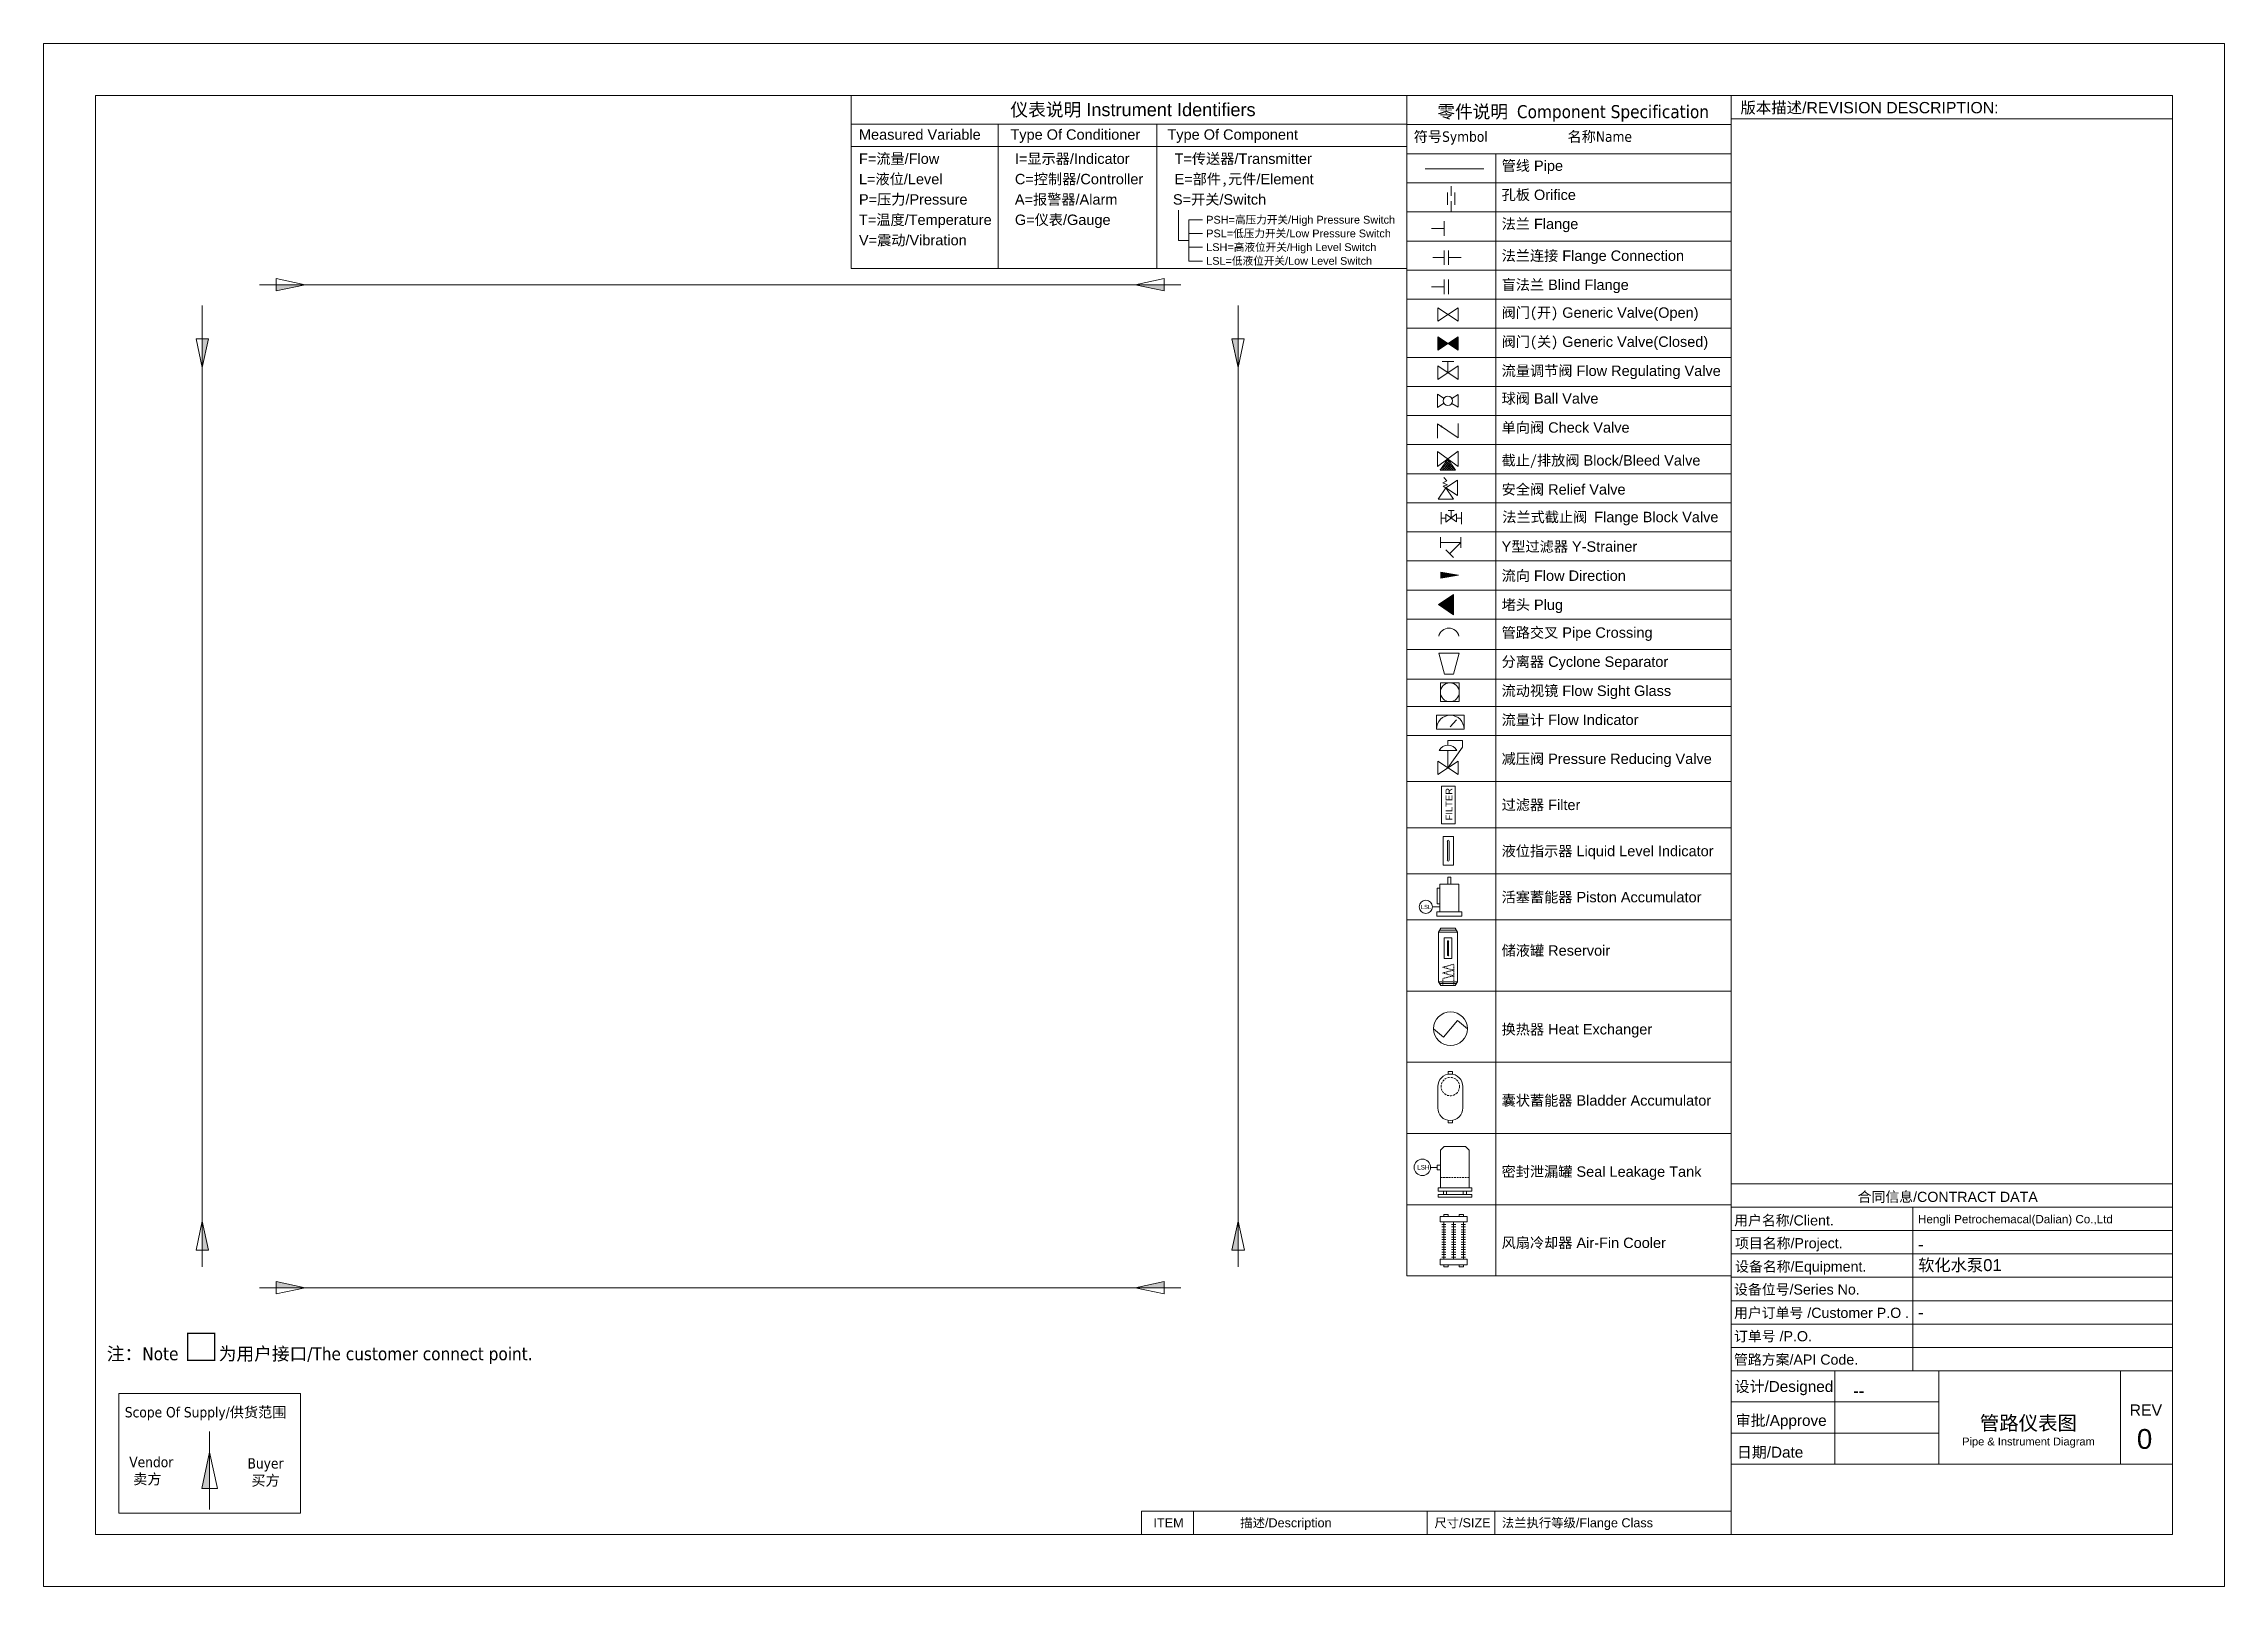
# Model space of a CAD drawing. Header units: millimetres. Extents: x 0 to 420, y 0 to 297.
import ezdxf
from ezdxf.enums import TextEntityAlignment as Align

# ---------------------------------------------------------------- set-up
doc = ezdxf.new("R2010")
doc.units = ezdxf.units.MM
doc.linetypes.add('ACISOWELD', pattern=[3, 2, -1])
doc.linetypes.add('DOTTED_THIN', pattern=[0.5, 0.25, -0.25])
doc.layers.get('0').update_dxf_attribs({"lineweight": 13})
for name, color, linetype, lineweight in [('AM_4', 92, 'Continuous', 13), ('AM_5', 92, 'Continuous', 13), ('AM_8', 1, 'Continuous', 20), ('AM_BOR', 7, 'Continuous', 20)]:
    doc.layers.add(name, color=color, linetype=linetype, lineweight=lineweight)
doc.styles.add('Note Text (ISO)', font='tahoma.ttf')
doc.styles.add('Sulzer', font='arial.ttf', dxfattribs={"height": 4})

# ---------------------------------------------------------------- blocks, each defined once
blk = doc.blocks.new('sulzer_ga')
for p, q in [((410, 287), (10, 287)), ((10, 287), (10, 10)), ((325, 10), (325, 287)), ((410, 10), (410, 287)), ((10, 10), (410, 10))]:
    blk.add_line(p, q)
at = {"layer": 'AM_BOR'}
for p, q in [((10, 297), (0, 297)), ((0, 297), (0, 287)), ((420, 297), (410, 297)), ((420, 287), (420, 297)), ((0, 0), (0, 10)), ((420, 0), (420, 10)), ((0, 0), (10, 0)), ((420, 0), (410, 0))]:
    blk.add_line(p, q, dxfattribs=at)
at = {"layer": 'AM_BOR', "color": 1, "lineweight": 15}
for p, q in [((0, 297), (420, 297)), ((0, 0), (0, 297)), ((420, 297), (420, 0)), ((420, 0), (0, 0))]:
    blk.add_line(p, q, dxfattribs=at)
blk = doc.blocks.new('PID_图框')
at = {"layer": 'AM_4'}
for points in [[(17.87, 250), (17.87, 248.5), (24.89, 250)], [(231.66, 248.5), (231.66, 250), (224.66, 250)], [(0.09, 230.06), (0.09, 237.01), (1.57, 237.01)], [(249.45, 230.06), (249.45, 237.01), (247.96, 237.01)], [(0.09, 24.63), (0.09, 17.63), (1.59, 17.63)], [(249.45, 24.63), (249.45, 17.63), (247.95, 17.63)], [(17.87, 8.63), (24.87, 8.63), (17.87, 10.13)], [(224.66, 8.63), (231.66, 8.63), (231.66, 10.13)]]:
    blk.add_hatch(color=256, dxfattribs=at).paths.add_polyline_path(points)
for p, q in [((24.89, 250), (13.87, 250)), ((17.87, 250), (14.23, 250)), ((17.87, 251.5), (24.89, 250)), ((17.87, 251.5), (17.87, 250)), ((17.87, 250), (17.87, 248.5)), ((24.89, 250), (17.87, 250)), ((17.87, 248.5), (24.89, 250)), ((17.87, 248.5), (17.87, 250)), ((24.89, 250), (17.87, 248.5)), ((24.89, 250), (220.66, 250)), ((220.66, 250), (235.66, 250)), ((231.66, 251.5), (224.66, 250)), ((224.66, 250), (231.66, 248.5)), ((231.66, 250), (224.66, 250)), ((231.66, 248.5), (224.66, 250)), ((231.66, 251.5), (231.66, 250)), ((231.66, 248.5), (231.66, 250)), ((231.66, 248.5), (231.66, 250)), ((0.09, 230.06), (0.09, 245)), ((249.45, 230.06), (249.45, 245)), ((-1.4, 237.01), (0.08, 230.07)), ((-1.4, 237.01), (0.09, 237.01)), ((0.09, 230.06, 10), (0.09, 237.01, 10)), ((1.57, 237.01, 10), (0.09, 230.06, 10)), ((0.09, 237.01, 10), (1.57, 237.01, 10)), ((0.09, 230.06), (1.57, 237.01)), ((1.57, 237.01), (0.09, 237.01)), ((247.96, 237.01, 10), (249.45, 230.06, 10)), ((249.45, 237.01, 10), (247.96, 237.01, 10)), ((249.45, 230.06), (247.96, 237.01)), ((247.96, 237.01), (249.45, 237.01)), ((249.45, 230.06, 10), (249.45, 237.01, 10)), ((250.94, 237.01), (249.45, 230.07)), ((250.94, 237.01), (249.45, 237.01)), ((0.09, 230.06), (0.09, 20)), ((0.09, 28.63), (0.09, 230)), ((249.45, 230.06), (249.45, 20)), ((249.45, 28.63), (249.45, 230)), ((0.09, 28.63), (0.09, 13.63)), ((249.45, 28.63), (249.45, 13.63)), ((-1.41, 17.63), (0.09, 24.63)), ((0.09, 24.63), (0.09, 17.63)), ((1.59, 17.63), (0.09, 24.63)), ((1.59, 17.63), (0.09, 24.63)), ((247.95, 17.63), (249.45, 24.63)), ((247.95, 17.63), (249.45, 24.63)), ((249.45, 24.63), (249.45, 17.63)), ((250.95, 17.63), (249.45, 24.63)), ((-1.41, 17.63), (0.09, 17.63)), ((0.09, 17.63), (1.59, 17.63)), ((1.59, 17.63), (0.09, 17.63)), ((249.45, 17.63), (247.95, 17.63)), ((247.95, 17.63), (249.45, 17.63)), ((250.95, 17.63), (249.45, 17.63)), ((28.87, 8.63), (13.87, 8.63)), ((17.87, 10.13), (17.87, 8.63)), ((24.87, 8.63), (17.87, 10.13)), ((17.87, 10.13), (17.87, 8.63)), ((17.87, 10.13), (24.87, 8.63)), ((17.87, 8.63), (24.87, 8.63)), ((17.87, 7.13), (24.87, 8.63)), ((17.87, 8.63), (17.87, 7.13)), ((28.87, 8.63), (220.66, 8.63)), ((220.66, 8.63), (235.66, 8.63)), ((231.66, 10.13), (224.66, 8.63)), ((231.66, 10.13), (224.66, 8.63)), ((224.66, 8.63), (231.66, 8.63)), ((224.66, 8.63), (231.66, 7.13)), ((231.66, 8.63), (231.66, 10.13)), ((231.66, 10.13), (231.66, 8.63)), ((231.66, 8.63), (231.66, 7.13))]:
    blk.add_line(p, q, dxfattribs=at)
blk = doc.blocks.new('PID_供货范围')
at = {"layer": 'AM_4'}
blk.add_hatch(color=256, dxfattribs=at).paths.add_polyline_path([(0, -6.79), (0, 0.21), (-1.5, -6.79)])
for p, q in [((-17.5, 11.5), (17.5, 11.5)), ((-17.5, -11.5), (-17.5, 11.5)), ((17.5, 11.5), (17.5, -11.5)), ((0, 4.21), (0, -10.79)), ((0, 0.21), (-1.5, -6.79)), ((0, 0.21), (-1.5, -6.79)), ((0, -6.79), (0, 0.21)), ((1.5, -6.79), (0, 0.21)), ((-1.5, -6.79), (0, -6.79)), ((0, -6.79), (-1.5, -6.79)), ((0, -6.79), (1.5, -6.79)), ((17.5, -11.5), (-17.5, -11.5))]:
    blk.add_line(p, q, dxfattribs=at)
at = {"layer": 'AM_4', "insert": (-16.32, 8.92), "char_height": 2, "width": 32.891, "attachment_point": 1, "style": 'Note Text (ISO)'}
blk.add_mtext('Scope Of Supply/供货范围', dxfattribs=at)
at = {"layer": 'AM_4', "char_height": 2, "attachment_point": 1, "line_spacing_factor": 0.987884, "style": 'Note Text (ISO)'}
for s, insert, width in [('Vendor\\P 卖方', (-15.46, -0.67), 8.6272), ('Buyer\\P 买方', (7.31, -0.93), 9.036)]:
    blk.add_mtext(s, dxfattribs=dict(at, insert=insert, width=width))
blk = doc.blocks.new('注明')
at = {"layer": 'AM_4', "insert": (-40.58, 1.93), "char_height": 2, "width": 120.8881, "attachment_point": 1, "style": 'Note Text (ISO)'}
blk.add_mtext('{\\fSimSun|b0|i0|c134|p2;\\H1.25x;\\C92;注：\\fTahoma|b0|i0|c134|p34;Note \\H2x;□\\fSimSun|b0|i0|c134|p2;\\H0.5x;为用户接口\\fTahoma|b0|i0|c134|p34;/The customer connect point.}', dxfattribs=at)
blk = doc.blocks.new('仪表说明 Instrument Identifiers')
at = {"layer": 'AM_4'}
for p, q in [((0, 0), (0, 33.32)), ((0, 33.32), (107, 33.32)), ((107, 33.32), (107, 0)), ((0, 27.81), (107, 27.81)), ((28.33, 27.81), (28.33, 0)), ((58.84, 27.81), (58.84, 0)), ((0, 23.52), (107, 23.52)), ((63.04, 5.43), (63.04, 11.23)), ((65.04, 9.39), (65.04, 1.47)), ((65.04, 9.39), (67.65, 9.39)), ((65.04, 5.43), (63.04, 5.43)), ((65.04, 6.75), (67.65, 6.75)), ((107, 0), (0, 0)), ((65.04, 4.11), (67.65, 4.11)), ((65.04, 1.47), (67.65, 1.47))]:
    blk.add_line(p, q, dxfattribs=at)
at = {"layer": 'AM_4', "color": 2, "lineweight": -3, "attachment_point": 1, "line_spacing_factor": 0.415, "style": 'Sulzer'}
for s, insert, char_height in [('{\\fSimSun|b0|i0|c134|p2;仪表说明} Instrument Identifiers', (30.67, 31.86), 2.5), ('Measured Variable', (1.5, 26.82), 2), ('Type Of Conditioner', (30.67, 26.82), 2), ('Type Of Component', (60.91, 26.82), 2), ('F={\\fSimSun|b0|i0|c134|p2;流量}/Flow', (1.5, 22.17), 2), ('I={\\fSimSun|b0|i0|c134|p2;显示器}/Indicator', (31.53, 22.17), 2), ('T={\\fSimSun|b0|i0|c134|p2;传送器}/Transmitter', (62.28, 22.17), 2), ('L={\\fSimSun|b0|i0|c134|p2;液位}/Level', (1.5, 18.25), 2), ('C={\\fSimSun|b0|i0|c134|p2;控制器}/Controller', (31.53, 18.25), 2), ('E={\\fSimSun|b0|i0|c134|p2;部件,元件}/Element', (62.28, 18.25), 2), ('P={\\fSimSun|b0|i0|c134|p2;压力}/Pressure', (1.5, 14.33), 2), ('A={\\fSimSun|b0|i0|c134|p2;报警器}/Alarm', (31.53, 14.33), 2), ('S={\\fSimSun|b0|i0|c134|p2;开关}/Switch', (61.97, 14.33), 2), ('T={\\fSimSun|b0|i0|c134|p2;温度}/Temperature', (1.5, 10.41), 2), ('G={\\fSimSun|b0|i0|c134|p2;仪表}/Gauge', (31.53, 10.41), 2), ('PSH={\\fSimSun|b0|i0|c134|p2;高压力开关}/High Pressure Switch', (68.38, 10.17), 1.5), ('V={\\fSimSun|b0|i0|c134|p2;震动}/Vibration', (1.5, 6.49), 2), ('PSL={\\fSimSun|b0|i0|c134|p2;低压力开关}/Low Pressure Switch', (68.38, 7.53), 1.5), ('LSH={\\fSimSun|b0|i0|c134|p2;高液位开关}/High Level Switch', (68.38, 4.89), 1.5), ('LSL={\\fSimSun|b0|i0|c134|p2;低液位开关}/Low Level Switch', (68.38, 2.25), 1.5)]:
    blk.add_mtext(s, dxfattribs=dict(at, insert=insert, char_height=char_height))
blk = doc.blocks.new('截止阀 Block Valve')
at = {"layer": 'AM_8', "lineweight": 5}
h = blk.add_hatch(dxfattribs=at)
h.set_pattern_fill('ANSI37', color=256, scale=2.6, style=0)
h.set_pattern_definition([(45, (-575.49636, -306.912), (-0.2298097, 0.2298097), []), (135, (-575.49636, -306.912), (-0.2298097, -0.2298097), [])])
h.paths.add_polyline_path([(0.26, -1.95), (-1.21, 0.26), (-2.69, -1.95)])
for p, q in [((0.77, 1.76), (-3.19, -1.25)), ((-3.19, 1.7), (0.77, -1.19))]:
    blk.add_line(p, q)
at = {"linetype": 'Continuous'}
for p, q in [((-3.19, -1.25), (-3.19, 1.7)), ((-2.69, -1.95), (-1.21, 0.26)), ((-1.21, 0.26), (0.26, -1.95)), ((0.77, -1.19), (0.77, 1.76)), ((0.26, -1.95), (-2.69, -1.95))]:
    blk.add_line(p, q, dxfattribs=at)
blk = doc.blocks.new('球阀 Ball Valve')
at = {"linetype": 'Continuous'}
for p, q in [((-3.84, -1.26), (-3.84, 1.27)), ((-3.84, 1.27), (-2.57, 0.48)), ((0.13, 1.22), (-1.06, 0.48)), ((0.13, -1.22), (0.13, 1.22)), ((-2.58, -0.47), (-3.84, -1.26)), ((-1.06, -0.48), (0.13, -1.22))]:
    blk.add_line(p, q, dxfattribs=at)
blk.add_circle((-1.82, 0), 0.895)
blk = doc.blocks.new('单向阀 Check Valve')
blk.add_line((-3.57, 1.37), (0.39, -1.3))
at = {"linetype": 'Continuous'}
for p, q in [((-3.57, -1.37), (-3.57, 1.37)), ((0.39, -1.3), (0.39, 1.43))]:
    blk.add_line(p, q, dxfattribs=at)
blk.add_solid([(-2.8, 0.64), (-2.61, 0.93), (-3.57, 1.37)])
blk = doc.blocks.new('阀门(开) Generic Valve(Open)')
at = {"linetype": 'Continuous'}
for p, q in [((-3.89, -1.3), (-3.89, 1.3)), ((-3.89, 1.3), (0, -1.3)), ((0, 1.3), (-3.89, -1.3)), ((0, -1.3), (0, 1.3))]:
    blk.add_line(p, q, dxfattribs=at)
blk = doc.blocks.new('阀门(关) Generic Valve(Closed)')
at = {"layer": 'AM_8'}
for points in [[(-1.95, 0), (-3.89, 1.3), (-3.89, -1.3)], [(0, 1.3), (-1.95, 0), (0, -1.3)]]:
    blk.add_hatch(color=256, dxfattribs=at).paths.add_polyline_path(points)
at = {"linetype": 'Continuous'}
for p, q in [((-3.89, -1.3), (-3.89, 1.3)), ((-3.89, 1.3), (0, -1.3)), ((0, 1.3), (-3.89, -1.3)), ((0, -1.3), (0, 1.3))]:
    blk.add_line(p, q, dxfattribs=at)
blk = doc.blocks.new('流量调节阀 Flow Regulating Valve')
at = {"linetype": 'Continuous'}
for p, q in [((-3.89, -1.3), (-3.89, 1.3)), ((-3.89, 1.3), (0, -1.3)), ((0, 1.3), (-3.89, -1.3)), ((0, -1.3), (0, 1.3))]:
    blk.add_line(p, q, dxfattribs=at)
for p, q in [((-3.07, 2.12), (-0.82, 2.12)), ((-1.95, 0), (-1.95, 2.12))]:
    blk.add_line(p, q)
blk = doc.blocks.new('法兰 Flange')
at = {"linetype": 'Continuous'}
for p, q in [((2.47, 0), (0, 0)), ((2.47, 1.4), (2.47, -1.4))]:
    blk.add_line(p, q, dxfattribs=at)
blk = doc.blocks.new('法兰连接 Flange Connection')
at = {"linetype": 'Continuous'}
for p, q in [((-3.26, 0), (-5.49, 0)), ((-3.26, 1.4), (-3.26, -1.4)), ((-2.47, 1.4), (-2.47, -1.4)), ((-2.47, 0), (0, 0))]:
    blk.add_line(p, q, dxfattribs=at)
blk = doc.blocks.new('Y型过滤器 Y-Strainer')
at = {"linetype": 'Continuous'}
for p, q in [((-3.95, -1.04), (-3.95, 1.04)), ((0, -1.04), (0, 1.04)), ((-1.43, -2.9), (-2.9, -1.43))]:
    blk.add_line(p, q, dxfattribs=at)
for q in [(-2.17, -2.17), (-3.95, 0)]:
    blk.add_line((0, 0), q)
blk = doc.blocks.new('流向 Flow Direction')
blk.add_hatch(color=256).paths.add_polyline_path([(0, 0), (-3.36, 0.56), (-3.36, -0.56)])
for p, q in [((0, 0), (-3.36, 0.56)), ((-3.36, 0.56), (-3.36, -0.56)), ((0, 0), (-3.36, 0.56)), ((-3.36, 0.56), (-3.36, -0.56)), ((-3.36, -0.56), (0, 0)), ((-3.36, -0.56), (0, 0))]:
    blk.add_line(p, q)
blk = doc.blocks.new('孔板 Orifice')
for p, q in [((-2.24, 1.86), (-2.24, -1.86)), ((-1.12, 3.74), (-1.12, 0.82)), ((0, 1.86), (0, -1.86)), ((-1.12, -0.82), (-1.12, -3.74))]:
    blk.add_line(p, q)
blk = doc.blocks.new('堵头 Plug')
at = {"layer": 'AM_8'}
blk.add_hatch(color=256, dxfattribs=at).paths.add_polyline_path([(2.92, 1.95), (0, 0), (2.92, -1.95)])
at = {"linetype": 'Continuous'}
for p, q in [((2.92, 1.95), (0, 0)), ((0, 0), (2.92, -1.95)), ((2.92, -1.95), (2.92, 1.95))]:
    blk.add_line(p, q, dxfattribs=at)
blk = doc.blocks.new('盲法兰 Blind Flange')
at = {"linetype": 'Continuous'}
for p, q in [((2.47, 0), (0, 0)), ((2.47, 1.4), (2.47, -1.4)), ((3.26, 1.4), (3.26, -1.4))]:
    blk.add_line(p, q, dxfattribs=at)
blk = doc.blocks.new('分离器 Cyclone Separator')
for p, q in [((-2.43, 4.14), (2.42, 4.14)), ((-2.43, 4.14), (-1.09, -0.92)), ((2.42, 4.14), (1.09, -0.92)), ((-1.09, -0.92), (1.09, -0.92))]:
    blk.add_line(p, q)
blk = doc.blocks.new('流动视镜 Flow Sight Glass')
for p, q in [((-1.81, 3.62), (1.81, 3.62)), ((-1.81, 0), (-1.81, 3.62)), ((1.81, 0), (-1.81, 0)), ((1.81, 3.62), (1.81, 0))]:
    blk.add_line(p, q)
blk.add_circle((0, 1.81), 1.81)
blk = doc.blocks.new('流量计 Flow Indicator')
for p, q in [((0, 1.32), (0, -1.32)), ((5.29, 1.32), (0, 1.32)), ((2.65, -0.89), (3.83, 0.44)), ((5.29, -1.32), (5.29, 1.32)), ((0, -1.32), (5.29, -1.32))]:
    blk.add_line(p, q)
blk.add_arc((2.65, -1.32), 2.65, 0, 180)
blk = doc.blocks.new('减压阀 Pressure Reducing Valve')
for p, q in [((1.95, 4.36), (1.95, 5.26)), ((1.95, 5.26), (4.76, 5.26)), ((4.76, 5.26), (4.76, 3.95)), ((0.24, 3.36), (3.66, 3.36)), ((4.76, 3.95), (1.95, 0)), ((1.95, 0), (1.95, 3.36))]:
    blk.add_line(p, q)
at = {"linetype": 'Continuous'}
for p, q in [((0, -1.3), (0, 1.3)), ((0, 1.3), (3.89, -1.3)), ((3.89, 1.3), (0, -1.3)), ((3.89, -1.3), (3.89, 1.3))]:
    blk.add_line(p, q, dxfattribs=at)
blk.add_arc((1.95, 2.4), 1.96, 29.4307, 150.5693)
blk = doc.blocks.new('过滤器 Filter')
for p, q in [((-1.3, 7.21), (1.3, 7.21)), ((-1.3, 7.21), (-1.3, 0)), ((1.3, 7.21), (1.3, 0)), ((-1.3, 0), (1.3, 0))]:
    blk.add_line(p, q)
at = {"layer": 'AM_4', "lineweight": 5, "insert": (-0.52, 0.63), "char_height": 1.3, "attachment_point": 1, "rotation": 90, "style": 'Sulzer'}
blk.add_mtext_dynamic_manual_height_columns('FILTER', width=6.1785, gutter_width=1, heights=[0], dxfattribs=at)
blk = doc.blocks.new('液位指示器 Liquid Level Indicator')
for p, q in [((-3, 16.6), (3, 16.6)), ((-3, 16.6), (-3, 0)), ((-0.5, 13.8), (-0.5, 2.8)), ((0.5, 13.8), (0.5, 2.8)), ((3, 16.6), (3, 0)), ((-3, 0), (3, 0))]:
    blk.add_line(p, q)
for centre, start, end in [((0, 13.8), 360, 180), ((0, 2.8), 180, 0)]:
    blk.add_arc(centre, 0.539, start, end)
blk = doc.blocks.new('囊状蓄能器 Bladder Accumulator')
for p, q in [((-1, 23.5), (-1, 24.7)), ((1, 24.7), (-1, 24.7)), ((1, 23.5), (1, 24.7)), ((-6, 17.5), (-6, 7.2)), ((6, 17.5), (6, 7.2)), ((-1, 1.2), (-1, 0)), ((1, 0), (-1, 0)), ((1, 1.2), (1, 0))]:
    blk.add_line(p, q)
at = {"linetype": 'ACISOWELD', "ltscale": 0.5}
blk.add_circle((0, 17.5), 4.42, dxfattribs=at)
for centre, start, end in [((0, 17.5), 0, 180), ((0, 7.2), 180, 0)]:
    blk.add_arc(centre, 6.04, start, end)
blk = doc.blocks.new('密封泄漏罐 Seal Leakage Tank')
for p, q in [((-4.78, 15.7), (-3.58, 16.9)), ((-4.78, 15.7), (-4.78, 3.13)), ((-3.58, 16.9), (3.58, 16.9)), ((3.58, 16.9), (4.78, 15.7)), ((4.78, 15.7), (4.78, 3.13)), ((-5.94, 9.94), (-8.12, 9.94)), ((-4.78, 10.72), (-5.94, 10.72)), ((-5.94, 10.72), (-5.94, 9.15)), ((-5.94, 9.15), (-4.78, 9.15)), ((-5.62, 3.13), (5.62, 3.13)), ((-5.62, 3.13), (-5.62, 1.97)), ((-5.62, 1.97), (5.62, 1.97)), ((-5.62, 0.84), (5.62, 0.84)), ((-5.62, 0.84), (-5.62, 0)), ((-5.62, 0), (5.62, 0)), ((-3.85, 1.97), (-3.85, 0.84)), ((-2.8, 1.97), (-2.8, 0.84)), ((2.8, 1.97), (2.8, 0.84)), ((3.85, 1.97), (3.85, 0.84)), ((5.62, 3.13), (5.62, 1.97)), ((5.62, 0.84), (5.62, 0))]:
    blk.add_line(p, q)
at = {"linetype": 'ACISOWELD', "ltscale": 0.3}
blk.add_line((-4.78, 6.55), (4.78, 6.55), dxfattribs=at)
blk.add_circle((-10.87, 9.94), 2.75)
at = {"layer": 'AM_4', "color": 2, "insert": (-12.59, 10.72), "char_height": 1.5, "attachment_point": 1, "style": 'Sulzer'}
blk.add_mtext_dynamic_manual_height_columns('LSH', width=3.1031, gutter_width=1, heights=[0], dxfattribs=at)
blk = doc.blocks.new('风扇冷却器 Air-Fin Cooler')
for p, q in [((-6.5, 23.4), (6.5, 23.4)), ((-6.5, 23.4), (-6.5, 20.7)), ((-4.8, 23.4), (-4.8, 24.3)), ((-4.8, 24.3), (-2.7, 24.3)), ((-2.7, 24.3), (-2.7, 23.4)), ((4.8, 24.3), (2.7, 24.3)), ((2.7, 24.3), (2.7, 23.4)), ((4.8, 23.4), (4.8, 24.3)), ((6.5, 23.4), (6.5, 20.7)), ((6.5, 20.7), (-6.5, 20.7)), ((-5.7, 19.5), (-3.7, 19.5)), ((-5.7, 18.3), (-3.7, 18.3)), ((-5.7, 17), (-3.7, 17)), ((-5.7, 15.8), (-3.7, 15.8)), ((-5.7, 14.6), (-3.7, 14.6)), ((-5.7, 13.4), (-3.7, 13.4)), ((-5.7, 12.2), (-3.7, 12.2)), ((-5.7, 11), (-3.7, 11)), ((-4.7, 20.7), (-4.7, 2.8)), ((-1, 19.5), (1, 19.5)), ((-1, 18.3), (1, 18.3)), ((-1, 17), (1, 17)), ((-1, 15.8), (1, 15.8)), ((-1, 14.6), (1, 14.6)), ((-1, 13.4), (1, 13.4)), ((-1, 12.2), (1, 12.2)), ((-1, 11), (1, 11)), ((0, 20.7), (0, 2.8)), ((3.7, 19.5), (5.7, 19.5)), ((3.7, 18.3), (5.7, 18.3)), ((3.7, 17), (5.7, 17)), ((3.7, 15.8), (5.7, 15.8)), ((3.7, 14.6), (5.7, 14.6)), ((3.7, 13.4), (5.7, 13.4)), ((3.7, 12.2), (5.7, 12.2)), ((3.7, 11), (5.7, 11)), ((4.7, 20.7), (4.7, 2.8)), ((-6.5, 2.8), (6.5, 2.8)), ((-6.5, 2.8), (-6.5, 0)), ((6.5, 0), (-6.5, 0)), ((-5.7, 9.8), (-3.7, 9.8)), ((-5.7, 8.6), (-3.7, 8.6)), ((-5.7, 7.4), (-3.7, 7.4)), ((-5.7, 6.2), (-3.7, 6.2)), ((-5.7, 5), (-3.7, 5)), ((-5.7, 3.8), (-3.7, 3.8)), ((-4.8, 0), (-4.8, -0.9)), ((-2.7, -0.9), (-2.7, 0)), ((-1, 9.8), (1, 9.8)), ((-1, 8.6), (1, 8.6)), ((-1, 7.4), (1, 7.4)), ((-1, 6.2), (1, 6.2)), ((-1, 5), (1, 5)), ((-1, 3.8), (1, 3.8)), ((2.7, -0.9), (2.7, 0)), ((3.7, 9.8), (5.7, 9.8)), ((3.7, 8.6), (5.7, 8.6)), ((3.7, 7.4), (5.7, 7.4)), ((3.7, 6.2), (5.7, 6.2)), ((3.7, 5), (5.7, 5)), ((3.7, 3.8), (5.7, 3.8)), ((4.8, 0), (4.8, -0.9)), ((6.5, 2.8), (6.5, 0)), ((-4.8, -0.9), (-2.7, -0.9)), ((4.8, -0.9), (2.7, -0.9))]:
    blk.add_line(p, q)
blk = doc.blocks.new('安全阀 Relief Valve')
at = {"linetype": 'Continuous'}
for p, q in [((-1.47, 0), (0, 2.21)), ((1.47, 0), (-1.47, 0)), ((2.21, 3.69), (0, 2.21)), ((0, 2.21), (2.21, 0.74)), ((0, 2.21), (1.47, 0)), ((2.21, 0.74), (2.21, 3.69))]:
    blk.add_line(p, q, dxfattribs=at)
for p, q in [((-0.56, 3.19), (0.21, 3.53)), ((0.33, 2.77), (-0.56, 3.19)), ((-0.51, 2.51), (0.33, 2.77)), ((0, 2.21), (-0.51, 2.51)), ((0.21, 3.53), (-0.39, 4.17))]:
    blk.add_line(p, q)
blk = doc.blocks.new('活塞蓄能器 Piston Accumulator')
for p, q in [((-3.62, 10.73), (-4.72, 10.73)), ((-4.72, 10.73), (-4.72, 4.66)), ((-3.62, 1.68), (-3.62, 12.3)), ((-3.62, 12.3), (3.62, 12.3)), ((-0.62, 12.3), (-0.62, 14.94)), ((-0.62, 14.94), (0.62, 14.94)), ((0.62, 12.3), (0.62, 14.94)), ((3.62, 1.68), (3.62, 12.3)), ((-6.49, 3.55), (-3.62, 3.55)), ((-4.82, 1.68), (-4.82, 0)), ((4.82, 1.68), (-4.82, 1.68)), ((-4.82, 0), (4.82, 0)), ((-4.72, 4.66), (-3.62, 4.66)), ((4.82, 0), (4.82, 1.68))]:
    blk.add_line(p, q)
blk.add_circle((-9.05, 3.55), 2.56)
at = {"insert": (-10.96, 4.32), "char_height": 1.6, "attachment_point": 1, "style": 'Sulzer'}
blk.add_mtext_dynamic_manual_height_columns('{\\C2;LSL}', width=2.1429, gutter_width=1, heights=[0], dxfattribs=at)
blk = doc.blocks.new('法兰式截止阀 Flange Block Valve')
for p, q in [((-3.18, 0), (-3.18, 1.89)), ((-1.66, 0), (-3.18, 0)), ((1.74, 1.33), (-1.66, -1.26)), ((-1.66, 1.27), (1.74, -1.21)), ((0.04, 2.44), (-0.88, 2.44)), ((0.04, 0.03), (0.04, 2.44)), ((0.04, 2.44), (0.97, 2.44)), ((1.74, 0), (3.27, 0)), ((3.27, 0), (3.27, 1.89)), ((-3.18, 0), (-3.18, -1.89)), ((3.27, 0), (3.27, -1.89))]:
    blk.add_line(p, q)
at = {"linetype": 'Continuous'}
for p, q in [((-1.66, -1.26), (-1.66, 1.27)), ((1.74, -1.21), (1.74, 1.33))]:
    blk.add_line(p, q, dxfattribs=at)
blk = doc.blocks.new('换热器 Heat Exchanger')
for p, q in [((-4.07, 0), (-1.66, -2)), ((1.66, 2), (-1.66, -2)), ((4.07, 0), (1.66, 2))]:
    blk.add_line(p, q)
blk.add_circle((0, 0), 4.07)
blk = doc.blocks.new('热虹吸罐 Reservoir')
for p, q in [((-6.1, 34.1), (-4.5, 36.5)), ((-6.1, 34.1), (-6.1, 2.4)), ((-6.1, 34.1), (6.1, 34.1)), ((5.3, 35.3), (-5.3, 35.3)), ((4.5, 36.5), (-4.5, 36.5)), ((6.1, 34.1), (4.5, 36.5)), ((6.1, 34.1), (6.1, 2.4)), ((-6.1, 2.4), (6.1, 2.4)), ((-6.1, 2.4), (6.1, 2.4)), ((5.3, 1.2), (-5.3, 1.2)), ((4.5, 0), (-4.5, 0)), ((6.1, 2.4), (4.5, 0))]:
    blk.add_line(p, q)
at = {"linetype": 'DOTTED_THIN', "ltscale": 1.5}
for p, q in [((-3.4, 11.6), (3.7, 13.6)), ((3.5, 9.8), (-3.4, 11.6)), ((-3.4, 8), (3.5, 9.8)), ((3.5, 6.2), (-3.4, 8)), ((-3.4, 4.4), (3.5, 6.2)), ((-3.4, 0), (-3.4, 4.4)), ((3.7, 0), (3.7, 13.6))]:
    blk.add_line(p, q, dxfattribs=at)
at = {"xscale": 0.8, "yscale": 0.8, "zscale": 0.8}
blk.add_blockref('液位指示器 Liquid Level Indicator', (0, 17.1), dxfattribs=at)
blk = doc.blocks.new('储液罐 Reservoir')
blk.add_line((-6.1, 2.4), (-4.5, 0))
blk.add_blockref('热虹吸罐 Reservoir', (0, 0))
blk = doc.blocks.new('零件说明 Component Specification')
at = {"linetype": 'Continuous'}
blk.add_line((-58.93, -14.12), (-47.6, -14.12), dxfattribs=at)
blk.add_arc((-54.36, -104.51), 1.99, 12.2948, 167.7052, dxfattribs=at)
at = {"layer": 'AM_4'}
for p, q in [((-62.47, 0), (-62.47, -227.22)), ((0, 0), (0, -227.22)), ((-45.32, -11.2), (-45.32, -227.22)), ((-62.47, -117.6), (0, -117.6)), ((-62.47, -123.2), (0, -123.2)), ((-62.47, -132.08), (0, -132.08)), ((-62.47, -140.95), (0, -140.95)), ((-62.47, -149.83), (0, -149.83)), ((-62.47, -158.71), (0, -158.71)), ((-62.47, -172.41), (0, -172.41)), ((-62.47, -186.11), (0, -186.11)), ((-62.47, -199.82), (0, -199.82)), ((-62.47, -213.52), (0, -213.52)), ((-62.47, -227.22), (0, -227.22))]:
    blk.add_line(p, q, dxfattribs=at)
at = {"layer": 'AM_4', "linetype": 'Continuous'}
for p, q in [((-62.47, -5.6), (0, -5.6)), ((-62.47, -5.6), (0, -5.6)), ((-62.47, -11.2), (0, -11.2)), ((-62.47, -16.8), (0, -16.8)), ((-62.47, -22.4), (0, -22.4)), ((-62.47, -28), (0, -28)), ((-62.47, -33.6), (0, -33.6)), ((-62.47, -39.2), (0, -39.2)), ((-62.47, -44.8), (0, -44.8)), ((-62.47, -50.4), (0, -50.4)), ((-62.47, -56), (0, -56)), ((-62.47, -61.6), (0, -61.6)), ((-62.47, -67.2), (0, -67.2)), ((-62.47, -72.8), (0, -72.8)), ((-62.47, -78.42), (0, -78.42)), ((-62.47, -84), (0, -84)), ((-62.47, -89.6), (0, -89.6)), ((-62.47, -89.6), (0, -89.6)), ((-62.47, -95.2), (0, -95.2)), ((-62.47, -95.2), (0, -95.2)), ((-62.47, -100.8), (0, -100.8)), ((-62.47, -106.66), (0, -106.66)), ((-62.47, -112.37), (0, -112.37))]:
    blk.add_line(p, q, dxfattribs=at)
for name, p, xscale, yscale, zscale in [('孔板 Orifice', (-53.18, -19.83), 0.6400000000000001, 0.6400000000000001, 0.6400000000000001), ('法兰式截止阀 Flange Block Valve', (-53.93, -81.34), 0.6072592686949213, 0.6072592686949213, 0.6072592686949213), ('分离器 Cyclone Separator', (-54.34, -110.67), 0.8, 0.8, 0.8), ('液位指示器 Liquid Level Indicator', (-54.48, -148.15), 0.333, 0.333, 0.333), ('活塞蓄能器 Piston Accumulator', (-54.27, -157.96), 0.5, 0.5, 0.5), ('储液罐 Reservoir', (-54.52, -171.32), 0.3018764178732235, 0.3018764178732235, 0.3018764178732235), ('换热器 Heat Exchanger', (-54.04, -179.64), 0.8, 0.8, 0.8), ('囊状蓄能器 Bladder Accumulator', (-54.08, -197.78), 0.4, 0.4, 0.4), ('密封泄漏罐 Seal Leakage Tank', (-53.2, -212.06), 0.576, 0.576, 0.576), ('风扇冷却器 Air-Fin Cooler', (-53.44, -225.13), 0.4, 0.4, 0.4)]:
    blk.add_blockref(name, p, dxfattribs=dict(xscale=xscale, yscale=yscale, zscale=zscale))
for name, p in [('法兰 Flange', (-57.71, -25.6)), ('法兰连接 Flange Connection', (-51.98, -31.2)), ('盲法兰 Blind Flange', (-57.71, -36.8)), ('阀门(开) Generic Valve(Open)', (-52.59, -42.14)), ('阀门(关) Generic Valve(Closed)', (-52.59, -47.74)), ('流量调节阀 Flow Regulating Valve', (-52.59, -53.34)), ('球阀 Ball Valve', (-52.72, -58.77)), ('单向阀 Check Valve', (-52.98, -64.56)), ('截止阀 Block Valve', (-53.36, -70.19)), ('安全阀 Relief Valve', (-54.93, -77.72)), ('Y型过滤器 Y-Strainer', (-52.04, -86.05)), ('流向 Flow Direction', (-52.53, -92.32)), ('堵头 Plug', (-56.38, -98)), ('流动视镜 Flow Sight Glass', (-54.18, -116.68)), ('流量计 Flow Indicator', (-56.73, -120.63)), ('减压阀 Pressure Reducing Valve', (-56.49, -129.42)), ('过滤器 Filter', (-54.47, -140.18))]:
    blk.add_blockref(name, p)
at = {"layer": 'AM_4', "attachment_point": 1, "line_spacing_factor": 0.415, "style": 'Sulzer'}
for s, insert, char_height in [('{\\fSimSun|b0|i0|c134|p2;零件说明 \\fTahoma|b0|i0|c134|p34;Component \\fTahoma|b0|i0|c0|p34;S\\fTahoma|b0|i0|c134|p34;pecification}', (-56.59, -1.84), 2.5), ('{\\fSimSun|b0|i0|c134|p2;\\H1x;符号\\fTahoma|b0|i0|c0|p34;\\H1x;Symbol}', (-61.12, -6.9), 2), ('{\\fSimSun|b0|i0|c134|p2;\\H1x;名称\\fTahoma|b0|i0|c0|p34;\\H1x;Name}', (-31.51, -6.9), 2)]:
    blk.add_mtext(s, dxfattribs=dict(at, insert=insert, char_height=char_height))
at = {"layer": 'AM_4', "color": 2, "char_height": 2, "attachment_point": 1, "line_spacing_factor": 0.415, "style": 'Sulzer'}
for s, insert in [('{\\fSimSun|b0|i0|c134|p2;管线} Pipe', (-44.2, -12.5)), ('{\\fSimSun|b0|i0|c134|p2;孔板} Orifice', (-44.2, -18.1)), ('{\\fSimSun|b0|i0|c134|p2;法兰} Flange', (-44.2, -23.7)), ('{\\fSimSun|b0|i0|c134|p2;法兰连接} Flange Connection', (-44.2, -29.82)), ('{\\fSimSun|b0|i0|c134|p2;盲法兰} Blind Flange', (-44.2, -35.42)), ('{\\fSimSun|b0|i0|c134|p2;阀门(开)} Generic Valve(Open)', (-44.2, -40.78)), ('{\\fSimSun|b0|i0|c134|p2;阀门(关)} Generic Valve(Closed)', (-44.2, -46.38)), ('{\\fSimSun|b0|i0|c134|p2;流量调节阀} Flow Regulating Valve', (-44.2, -51.98)), ('{\\fSimSun|b0|i0|c134|p2;球阀} Ball Valve', (-44.2, -57.3)), ('{\\fSimSun|b0|i0|c134|p2;单向阀} Check Valve', (-44.2, -62.9)), ('{\\fSimSun|b0|i0|c134|p2;截止/排放阀} Block/Bleed Valve', (-44.2, -69.22)), ('{\\fSimSun|b0|i0|c134|p2;安全阀} Relief Valve', (-44.2, -74.82)), ('Y{\\fSimSun|b0|i0|c134|p2;型过滤器} Y-Strainer', (-44.2, -85.82)), ('{\\fSimSun|b0|i0|c134|p2;流向} Flow Direction', (-44.2, -91.42)), ('{\\fSimSun|b0|i0|c134|p2;堵头} Plug', (-44.2, -97.02))]:
    blk.add_mtext(s, dxfattribs=dict(at, insert=insert))
at = {"layer": 'AM_4', "color": 2, "lineweight": -3, "char_height": 2, "attachment_point": 1, "line_spacing_factor": 0.415, "style": 'Sulzer'}
for s, insert in [('{\\fSimSun|b0|i0|c134|p2;法兰式截止阀 }Flange Block Valve', (-44.08, -80.13)), ('{\\fSimSun|b0|i0|c134|p2;管路交叉} Pipe Crossing', (-44.2, -102.38)), ('{\\fSimSun|b0|i0|c134|p2;分离器} Cyclone Separator', (-44.2, -107.98)), ('{\\fSimSun|b0|i0|c134|p2;流动视镜} Flow Sight Glass', (-44.2, -113.58)), ('{\\fSimSun|b0|i0|c134|p2;流量计} Flow Indicator', (-44.2, -119.18)), ('{\\fSimSun|b0|i0|c134|p2;减压阀} Pressure Reducing Valve', (-44.2, -126.68)), ('{\\fSimSun|b0|i0|c134|p2;过滤器} Filter', (-44.2, -135.55)), ('{\\fSimSun|b0|i0|c134|p2;液位指示器} Liquid Level Indicator', (-44.2, -144.43)), ('{\\fSimSun|b0|i0|c134|p2;活塞蓄能器} Piston Accumulator', (-44.2, -153.31)), ('{\\fSimSun|b0|i0|c134|p2;储液罐} Reservoir', (-44.2, -163.59)), ('{\\fSimSun|b0|i0|c134|p2;换热器} Heat Exchanger', (-44.2, -178.75)), ('{\\fSimSun|b0|i0|c134|p2;囊状蓄能器} Bladder Accumulator', (-44.2, -192.45)), ('{\\fSimSun|b0|i0|c134|p2;密封泄漏罐} Seal Leakage Tank', (-44.2, -206.15)), ('{\\fSimSun|b0|i0|c134|p2;风扇冷却器} Air-Fin Cooler', (-44.2, -219.86))]:
    blk.add_mtext(s, dxfattribs=dict(at, insert=insert))
blk = doc.blocks.new('hetongxinxi')
at = {"layer": 'AM_4'}
for p, q in [((325, 77.5), (410, 77.5)), ((325, 41.5), (325, 77.5)), ((410, 41.5), (410, 77.5)), ((325, 73), (410, 73)), ((360, 41.5), (360, 73)), ((325, 68.5), (410, 68.5)), ((325, 64), (410, 64)), ((325, 64), (410, 64)), ((325, 59.5), (410, 59.5)), ((325, 53.99), (325, 58.49)), ((325, 53.99), (325, 58.49)), ((325, 53.99), (325, 58.49)), ((325, 55), (410, 55)), ((325, 50.5), (410, 50.5)), ((325, 46), (410, 46)), ((325, 41.5), (410, 41.5))]:
    blk.add_line(p, q, dxfattribs=at)
at = {"layer": 'AM_5', "color": 1, "lineweight": 15, "style": 'Sulzer'}
for s, height, p in [('合同信息/CONTRACT DATA', 1.9582, (349.37, 74.01)), ('用户名称/Client.', 1.9582, (325.58, 69.48)), ('项目名称/Project.', 1.9582, (325.76, 65.09)), ('设备名称/Equipment.', 1.9582, (325.76, 60.59)), ('设备位号/Series No.', 1.9582, (325.56, 56.18)), ('用户订单号 /Customer P.O .', 1.9582, (325.56, 51.68)), ('订单号 /P.O.', 1.958, (325.56, 47.18)), ('管路方案/API Code. ', 1.9582, (325.56, 42.68))]:
    blk.add_text(s, height=height, dxfattribs=at).set_placement(p)
at = {"layer": 'AM_5', "color": 2, "lineweight": 15, "style": 'Sulzer'}
for tag, p in [('YONGHUMINGCHENG', (360.53, 69.44)), ('XIANGMUMINGCHENG', (360.62, 65.11)), ('SHEBEIMINGCHENG', (360.66, 60.37)), ('SHEBEIWEIHAO', (360.63, 55.91)), ('YONGHUDINGDANHAO', (360.63, 51.41)), ('DINGDANHAO_SULZER', (360.63, 46.91)), ('GUANLUFANGAN', (360.63, 42.41))]:
    blk.add_attdef(tag, p, '', height=2.22, dxfattribs=at)
blk = doc.blocks.new('sulzer_GA_title_ 接口插图说明')
at = {"layer": 'AM_5', "color": 1}
blk.add_line((-100, 0), (-100, 4.5), dxfattribs=at)
at = {"layer": 'AM_5'}
for p, q in [((-100, 4.5), (0, 4.5)), ((-100, 4.5), (0, 4.5)), ((-90, 0), (-90, 4.5)), ((-45, 0), (-45, 4.5)), ((-32, 0), (-32, 4.5)), ((-100, 0), (0, 0)), ((-100, 0), (0, 0))]:
    blk.add_line(p, q, dxfattribs=at)
at = {"layer": 'AM_5', "color": 1, "lineweight": 15, "style": 'Sulzer'}
for s, height, p in [('ITEM', 1.741, (-97.72, 1.37)), ('描述/Description', 1.7406, (-81, 1.37)), ('尺寸/SIZE', 1.741, (-43.62, 1.37)), ('法兰执行等级/Flange Class', 1.7406, (-30.62, 1.37))]:
    blk.add_text(s, height=height, dxfattribs=at).set_placement(p)
blk = doc.blocks.new('title')
at = {"layer": 'AM_4'}
for p, q in [((325, 287), (410, 287)), ((325, 287), (325, 10)), ((410, 287), (410, 37)), ((325, 282.5), (410, 282.5)), ((325, 41.5), (410, 41.5)), ((345, 41.5), (345, 23.5)), ((365, 41.5), (365, 23.5)), ((400, 23.5), (400, 41.5)), ((325, 35.5), (365, 35.5)), ((410, 17.2), (410, 37)), ((325, 29.5), (365, 29.5)), ((325, 23.5), (410, 23.5)), ((410, 10), (410, 17.2)), ((325, 10), (410, 10))]:
    blk.add_line(p, q, dxfattribs=at)
at = {"layer": 'AM_4', "color": 1}
blk.add_line((410, 287), (410, 282.5), dxfattribs=at)
at = {"linetype": 'ByBlock', "style": 'Sulzer'}
blk.add_attdef('COMPANY', text='', height=4, dxfattribs=at).set_placement((368.96, 16.88), align=Align.MIDDLE_CENTER)
at = {"layer": 'AM_4', "color": 2, "lineweight": 30, "style": 'Sulzer'}
blk.add_attdef('REV', (403.15, 26.47), '', height=3.82, dxfattribs=at)
at = {"layer": 'AM_5', "color": 1, "lineweight": 15, "style": 'Sulzer'}
for s, height, p in [('版本描述/REVISION DESCRIPTION:', 2.1758, (326.8, 283.59)), ('设计/Designed', 2.1061, (325.68, 37.43)), ('REV', 2.176, (401.75, 32.85)), ('审批/Approve', 2.106, (325.88, 30.89)), ('管路仪表图', 2.741, (372.9, 30.06)), ('日期/Date', 2.106, (326.12, 24.78)), ('Pipe & Instrument Diagram', 1.523, (369.5, 27.13))]:
    blk.add_text(s, height=height, dxfattribs=at).set_placement(p)
at = {"layer": 'AM_5', "color": 2, "lineweight": 15, "style": 'Sulzer'}
for tag, p in [('DESIGN', (347.57, 36.66)), ('CHECK', (347.77, 30.56)), ('DATE', (347.64, 24.54))]:
    blk.add_attdef(tag, p, '', height=2.3, dxfattribs=at)
at = {"layer": 'AM_5', "color": 1, "lineweight": 15, "style": 'Sulzer'}
blk.add_attdef('TYPE_PUMP', (368.53, 36.27), '', height=2.74, dxfattribs=at)

msp = doc.modelspace()

# ---------------------------------------------------------------- linework, layer by layer
at = {"layer": 'AM_4'}
for p, q in [((10, 287), (72.47, 287)), ((211.47, 14.5), (325, 14.5))]:
    msp.add_line(p, q, dxfattribs=at)

# ---------------------------------------------------------------- block references
for name, p in [('零件说明 Component Specification', (325, 287)), ('注明', (52.75, 46.6))]:
    msp.add_blockref(name, p)
for name, p in [('仪表说明 Instrument Identifiers', (155.53, 253.68)), ('hetongxinxi', (0, 0)), ('PID_供货范围', (31.96, 25.61)), ('sulzer_GA_title_ 接口插图说明', (311.47, 10))]:
    msp.add_blockref(name, p, dxfattribs=at)
ref = msp.add_blockref('title', (0, 0), dxfattribs=at)
ref.add_attrib('DESIGN', ' --', (347.61, 36.5), dxfattribs={"layer": 'AM_5', "color": 2, "lineweight": 15, "height": 2.298, "style": 'Sulzer'})
ref.add_attrib('REV', '0', (403.15, 26.47), dxfattribs={"layer": 'AM_5', "color": 2, "lineweight": 30, "height": 3.82, "style": 'Sulzer'})
at = {"layer": 'AM_4', "xscale": 0.8, "yscale": 0.8, "zscale": 0.8}
msp.add_blockref('PID_图框', (30.49, 50.59), dxfattribs=at)
at = {"layer": 'AM_5'}
msp.add_blockref('sulzer_ga', (0, 0), dxfattribs=at)

# ---------------------------------------------------------------- texts
at = {"layer": 'AM_5', "attachment_point": 1, "style": 'Sulzer'}
for s, insert, char_height, width in [('Hengli Petrochemacal(Dalian) Co.,Ltd', (361, 71.5), 1.6, 70), ('Hengli Petrochemacal(Dalian) Co.,Ltd', (361, 71.5), 1.6, 70), ('软化水泵01', (361, 63), 2.3, 48), ('软化水泵01', (361, 63), 2.3, 48), ('-', (361, 67), 2.3, 48), ('-', (361, 67), 2.3, 48), ('-', (361, 53.9), 2.3, 48), ('-', (361, 53.9), 2.3, 48)]:
    msp.add_mtext(s, dxfattribs=dict(at, insert=insert, char_height=char_height, width=width))

doc.saveas('drawing.dxf')
